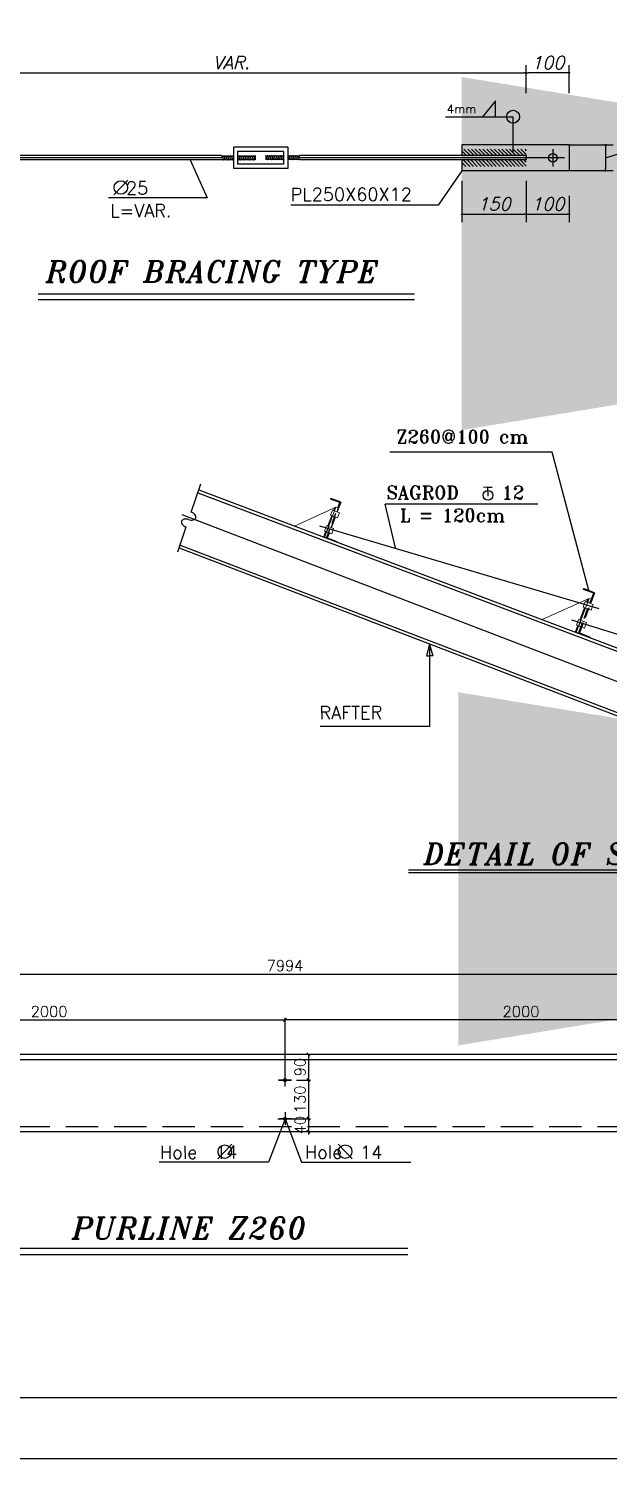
# Model space of a CAD drawing. Header units: inches. Extents: x 1387 to 2676, y -3554 to -2136.
# Drawn here: x 2516.27 to 2529.76, y -2767.19 to -2733.91 of the extents above; entities that cross this region are included whole.
import ezdxf
from ezdxf.enums import TextEntityAlignment as Align

# ---------------------------------------------------------------- set-up
doc = ezdxf.new("R2010")
doc.units = ezdxf.units.IN
doc.header["$MEASUREMENT"] = 0
doc.linetypes.add('ACAD_ISO04W100', pattern=[30, 24, -3, 0, -3])
doc.linetypes.add('HIDDEN', pattern=[0.375, 0.25, -0.125])
for name, color, linetype in [('1', 1, 'Continuous'), ('3', 3, 'HIDDEN'), ('3G', 3, 'Continuous'), ('4C', 4, 'Continuous'), ('6M', 6, 'Continuous'), ('DIM', 8, 'Continuous'), ('DIM1', 1, 'Continuous'), ('had', 2, 'Continuous'), ('Hatch', 1, 'Continuous'), ('lateral brace', 5, 'Continuous'), ('Layer1', 1, 'ACAD_ISO04W100'), ('Layer4', 118, 'Continuous'), ('TEX', 2, 'Continuous'), ('TEXT', 3, 'Continuous'), ('TEXT-1', 3, 'Continuous'), ('tir', 92, 'Continuous'), ('win1', 1, 'Continuous')]:
    doc.layers.add(name, color=color, linetype=linetype)
doc.layers.add('2', color=2, linetype='Continuous', lineweight=9)
doc.styles.add('GOTHIC', font='GOTHIC.TTF')
doc.styles.add('ITALICT', font='italict')
doc.styles.add('ROMANS', font='ROMANS')
doc.styles.add('ROMANT', font='romant')
doc.dimstyles.new('1-10', dxfattribs={"dimscale": 0, "dimtxt": 20, "dimasz": 25, "dimexe": 10, "dimexo": 10, "dimgap": 10, "dimtad": 0, "dimdec": 0, "dimtxsty": 'GOTHIC', "dimcen": 0, "dimclrd": 256, "dimclre": 256, "dimclrt": 1, "dimadec": 0, "dimazin": 0, "dimtfac": 1, "dimtdec": 0, "dimtofl": 0, "dimtmove": 2, "dimatfit": 3, "dimfxl": 1, "dimarcsym": 0})
doc.dimstyles.new('AXE', dxfattribs={"dimtxt": 0.25, "dimasz": 0.07, "dimexe": 0.05, "dimexo": 0, "dimgap": 0.07, "dimtad": 1, "dimdec": 8, "dimlfac": 100, "dimrnd": 1, "dimdsep": 46, "dimtxsty": 'ROMANS', "dimblk": 'OBLIQUE', "dimcen": 0.09, "dimclrd": 1, "dimclre": 1, "dimclrt": 2, "dimadec": 0, "dimazin": 0, "dimtfac": 0.9, "dimtdec": 8, "dimtix": 1, "dimtmove": 2, "dimatfit": 3, "dimldrblk": 'OBLIQUE', "dimfxl": 0.1, "dimtolj": 1, "dimarcsym": 0})
doc.dimstyles.new('FAZ1-2$0$NEW', dxfattribs={"dimtxt": 0.3, "dimasz": 0.05, "dimexe": 0.18, "dimexo": 0, "dimgap": 0.09, "dimtad": 1, "dimdec": 0, "dimlfac": 100, "dimzin": 0, "dimdsep": 46, "dimtxsty": 'ITALICT', "dimblk": 'DOT', "dimcen": 0.045, "dimclrt": 2, "dimadec": 0, "dimazin": 0, "dimtfac": 1, "dimtdec": 0, "dimtmove": 1, "dimatfit": 3, "dimldrblk": 'DOT', "dimfxl": 0.18, "dimtolj": 1, "dimtzin": 0, "dimarcsym": 0})

# ---------------------------------------------------------------- blocks, each defined once
blk = doc.blocks.new('_Dot')
at = {"layer": 'DIM', "color": 0, "lineweight": -2}
blk.add_line((-0.5, 0), (-1, 0), dxfattribs=at)
at = {"layer": 'DIM', "color": 0, "const_width": 0.5}
blk.add_lwpolyline([(-0.25, 0, 1), (0.25, 0, 1)], format="xyb", close=True, dxfattribs=at)
blk = doc.blocks.new('*D2639')
at = {"layer": 'Defpoints', "color": 0, "transparency": 16777216}
for p in [(2527.853, -2734.946), (2514.117, -2735.421), (2527.853, -2735.421)]:
    blk.add_point(p, dxfattribs=at)
at = {"layer": 'DIM1', "color": 0, "lineweight": -2, "transparency": 16777216}
for p, q in [((2514.117, -2735.421), (2514.117, -2734.766)), ((2527.853, -2735.421), (2527.853, -2734.766)), ((2514.167, -2734.946), (2527.803, -2734.946))]:
    blk.add_line(p, q, dxfattribs=at)
at = {"layer": 'DIM1', "color": 0, "lineweight": -2, "transparency": 16777216, "xscale": 0.05, "yscale": 0.05, "zscale": 0.05, "rotation": 180}
blk.add_blockref('_Dot', (2514.117, -2734.946), dxfattribs=at)
at = {"layer": 'DIM1', "color": 0, "lineweight": -2, "transparency": 16777216, "xscale": 0.05, "yscale": 0.05, "zscale": 0.05}
blk.add_blockref('_Dot', (2527.853, -2734.946), dxfattribs=at)
at = {"layer": 'DIM1', "color": 2, "lineweight": 15, "transparency": 16777216, "insert": (2520.985, -2734.706), "char_height": 0.3, "attachment_point": 5, "style": 'ITALICT'}
blk.add_mtext('\\A1;VAR.', dxfattribs=at)
blk = doc.blocks.new('*D2646')
at = {"layer": 'Defpoints', "color": 0, "transparency": 16777216}
for p in [(2527.853, -2734.946), (2527.853, -2735.421), (2528.853, -2735.421)]:
    blk.add_point(p, dxfattribs=at)
at = {"layer": 'DIM1', "color": 0, "lineweight": -2, "transparency": 16777216}
for p, q in [((2527.853, -2735.421), (2527.853, -2734.766)), ((2528.853, -2735.421), (2528.853, -2734.766)), ((2528.803, -2734.946), (2527.903, -2734.946))]:
    blk.add_line(p, q, dxfattribs=at)
at = {"layer": 'DIM1', "color": 0, "lineweight": -2, "transparency": 16777216, "xscale": 0.05, "yscale": 0.05, "zscale": 0.05, "rotation": 180}
blk.add_blockref('_Dot', (2527.853, -2734.946), dxfattribs=at)
at = {"layer": 'DIM1', "color": 0, "lineweight": -2, "transparency": 16777216, "xscale": 0.05, "yscale": 0.05, "zscale": 0.05}
blk.add_blockref('_Dot', (2528.853, -2734.946), dxfattribs=at)
at = {"layer": 'DIM1', "color": 2, "lineweight": 15, "transparency": 16777216, "insert": (2528.353, -2734.706), "char_height": 0.3, "attachment_point": 5, "style": 'ITALICT'}
blk.add_mtext('\\A1;100', dxfattribs=at)
blk = doc.blocks.new('*D2647')
at = {"layer": 'Defpoints', "color": 0, "transparency": 16777216}
for p in [(2528.853, -2736.621), (2528.853, -2737.221), (2529.695, -2737.221)]:
    blk.add_point(p, dxfattribs=at)
at = {"layer": 'DIM1', "color": 0, "lineweight": -2, "transparency": 16777216}
for p, q in [((2530.46, -2736.692), (2530.46, -2735.998)), ((2528.853, -2736.621), (2529.875, -2736.621)), ((2529.695, -2736.671), (2529.695, -2737.171)), ((2529.695, -2736.921), (2530.46, -2736.692)), ((2528.853, -2737.221), (2529.875, -2737.221))]:
    blk.add_line(p, q, dxfattribs=at)
at = {"layer": 'DIM1', "color": 0, "lineweight": -2, "transparency": 16777216, "xscale": 0.05, "yscale": 0.05, "zscale": 0.05}
for p, rotation in [((2529.695, -2736.621), 90), ((2529.695, -2737.221), 270)]:
    blk.add_blockref('_Dot', p, dxfattribs=dict(at, rotation=rotation))
at = {"layer": 'DIM1', "color": 2, "lineweight": 15, "transparency": 16777216, "insert": (2530.22, -2736.345), "char_height": 0.3, "attachment_point": 5, "rotation": 90, "style": 'ITALICT'}
blk.add_mtext('\\A1;60', dxfattribs=at)
blk = doc.blocks.new('*D2648')
at = {"layer": 'Defpoints', "color": 0, "transparency": 16777216}
for p in [(2526.353, -2737.454), (2527.853, -2737.454), (2527.853, -2738.237)]:
    blk.add_point(p, dxfattribs=at)
at = {"layer": 'DIM1', "color": 0, "lineweight": -2, "transparency": 16777216}
for p, q in [((2526.353, -2737.454), (2526.353, -2738.417)), ((2527.853, -2737.454), (2527.853, -2738.417)), ((2526.403, -2738.237), (2527.803, -2738.237))]:
    blk.add_line(p, q, dxfattribs=at)
at = {"layer": 'DIM1', "color": 0, "lineweight": -2, "transparency": 16777216, "xscale": 0.05, "yscale": 0.05, "zscale": 0.05, "rotation": 180}
blk.add_blockref('_Dot', (2526.353, -2738.237), dxfattribs=at)
at = {"layer": 'DIM1', "color": 0, "lineweight": -2, "transparency": 16777216, "xscale": 0.05, "yscale": 0.05, "zscale": 0.05}
blk.add_blockref('_Dot', (2527.853, -2738.237), dxfattribs=at)
at = {"layer": 'DIM1', "color": 2, "lineweight": 15, "transparency": 16777216, "insert": (2527.103, -2737.997), "char_height": 0.3, "attachment_point": 5, "style": 'ITALICT'}
blk.add_mtext('\\A1;150', dxfattribs=at)
blk = doc.blocks.new('*D2649')
at = {"layer": 'Defpoints', "color": 0, "transparency": 16777216}
for p in [(2527.853, -2737.454), (2528.853, -2737.804), (2528.853, -2738.237)]:
    blk.add_point(p, dxfattribs=at)
at = {"layer": 'DIM1', "color": 0, "lineweight": -2, "transparency": 16777216}
for p, q in [((2527.853, -2737.454), (2527.853, -2738.417)), ((2528.853, -2737.804), (2528.853, -2738.417)), ((2527.903, -2738.237), (2528.803, -2738.237))]:
    blk.add_line(p, q, dxfattribs=at)
at = {"layer": 'DIM1', "color": 0, "lineweight": -2, "transparency": 16777216, "xscale": 0.05, "yscale": 0.05, "zscale": 0.05, "rotation": 180}
blk.add_blockref('_Dot', (2527.853, -2738.237), dxfattribs=at)
at = {"layer": 'DIM1', "color": 0, "lineweight": -2, "transparency": 16777216, "xscale": 0.05, "yscale": 0.05, "zscale": 0.05}
blk.add_blockref('_Dot', (2528.853, -2738.237), dxfattribs=at)
at = {"layer": 'DIM1', "color": 2, "lineweight": 15, "transparency": 16777216, "insert": (2528.353, -2737.997), "char_height": 0.3, "attachment_point": 5, "style": 'ITALICT'}
blk.add_mtext('\\A1;100', dxfattribs=at)
blk = doc.blocks.new('_Oblique')
at = {"color": 0, "linetype": 'ByBlock', "lineweight": -2}
blk.add_line((-0.5, -0.5), (0.5, 0.5), dxfattribs=at)
blk = doc.blocks.new('*D2650')
at = {"layer": 'Defpoints', "color": 0, "linetype": 'ByBlock', "transparency": 16777216}
for p in [(2522.236, -2756.987), (2511.249, -2758.422), (2522.236, -2758.449)]:
    blk.add_point(p, dxfattribs=at)
at = {"layer": 'DIM', "color": 1, "linetype": 'ByBlock', "lineweight": -2, "transparency": 16777216}
for p, q in [((2511.249, -2758.422), (2511.249, -2756.937)), ((2511.249, -2756.987), (2522.236, -2756.987)), ((2522.236, -2758.449), (2522.236, -2756.937))]:
    blk.add_line(p, q, dxfattribs=at)
at = {"layer": 'DIM', "color": 1, "linetype": 'ByBlock', "lineweight": -2, "transparency": 16777216, "xscale": 0.07, "yscale": 0.07, "zscale": 0.07, "rotation": 180}
blk.add_blockref('_Oblique', (2511.249, -2756.987), dxfattribs=at)
at = {"layer": 'DIM', "color": 1, "linetype": 'ByBlock', "lineweight": -2, "transparency": 16777216, "xscale": 0.07, "yscale": 0.07, "zscale": 0.07}
blk.add_blockref('_Oblique', (2522.236, -2756.987), dxfattribs=at)
at = {"layer": 'DIM', "color": 2, "linetype": 'ByBlock', "transparency": 16777216, "insert": (2516.743, -2756.792), "char_height": 0.25, "attachment_point": 5, "style": 'ROMANS'}
blk.add_mtext('\\A1;2000', dxfattribs=at)
blk = doc.blocks.new('*D2651')
at = {"layer": 'Defpoints', "color": 0, "linetype": 'ByBlock', "transparency": 16777216}
for p in [(2544.211, -2755.919), (2500.261, -2757.787), (2544.211, -2757.787)]:
    blk.add_point(p, dxfattribs=at)
at = {"layer": 'DIM', "color": 1, "linetype": 'ByBlock', "lineweight": -2, "transparency": 16777216}
for p, q in [((2500.261, -2757.787), (2500.261, -2755.869)), ((2500.261, -2755.919), (2544.211, -2755.919)), ((2544.211, -2757.787), (2544.211, -2755.869))]:
    blk.add_line(p, q, dxfattribs=at)
at = {"layer": 'DIM', "color": 1, "linetype": 'ByBlock', "lineweight": -2, "transparency": 16777216, "xscale": 0.07, "yscale": 0.07, "zscale": 0.07, "rotation": 180}
blk.add_blockref('_Oblique', (2500.261, -2755.919), dxfattribs=at)
at = {"layer": 'DIM', "color": 1, "linetype": 'ByBlock', "lineweight": -2, "transparency": 16777216, "xscale": 0.07, "yscale": 0.07, "zscale": 0.07}
blk.add_blockref('_Oblique', (2544.211, -2755.919), dxfattribs=at)
at = {"layer": 'DIM', "color": 2, "linetype": 'ByBlock', "transparency": 16777216, "insert": (2522.236, -2755.724), "char_height": 0.25, "attachment_point": 5, "style": 'ROMANS'}
blk.add_mtext('\\A1;7994', dxfattribs=at)
blk = doc.blocks.new('*D2652')
at = {"layer": 'Defpoints', "color": 0, "linetype": 'ByBlock', "transparency": 16777216}
for p in [(2522.506, -2757.787), (2522.505, -2758.387), (2522.78, -2758.387)]:
    blk.add_point(p, dxfattribs=at)
at = {"layer": 'DIM', "color": 1, "linetype": 'ByBlock', "lineweight": -2, "transparency": 16777216}
for p, q in [((2522.506, -2757.787), (2522.83, -2757.787)), ((2522.78, -2757.787), (2522.78, -2758.387)), ((2522.505, -2758.387), (2522.83, -2758.387))]:
    blk.add_line(p, q, dxfattribs=at)
at = {"layer": 'DIM', "color": 1, "linetype": 'ByBlock', "lineweight": -2, "transparency": 16777216, "xscale": 0.07, "yscale": 0.07, "zscale": 0.07}
for p, rotation in [((2522.78, -2757.787), 90), ((2522.78, -2758.387), 270)]:
    blk.add_blockref('_Oblique', p, dxfattribs=dict(at, rotation=rotation))
at = {"layer": 'DIM', "color": 2, "linetype": 'ByBlock', "transparency": 16777216, "insert": (2522.585, -2758.087), "char_height": 0.25, "attachment_point": 5, "rotation": 90, "style": 'ROMANS'}
blk.add_mtext('\\A1;90', dxfattribs=at)
blk = doc.blocks.new('*D2655')
at = {"layer": 'Defpoints', "color": 0, "linetype": 'ByBlock', "transparency": 16777216}
for p in [(2522.505, -2758.387), (2522.236, -2759.287), (2522.78, -2759.287)]:
    blk.add_point(p, dxfattribs=at)
at = {"layer": 'DIM', "color": 1, "linetype": 'ByBlock', "lineweight": -2, "transparency": 16777216}
for p, q in [((2522.505, -2758.387), (2522.83, -2758.387)), ((2522.78, -2758.387), (2522.78, -2759.287)), ((2522.236, -2759.287), (2522.83, -2759.287))]:
    blk.add_line(p, q, dxfattribs=at)
at = {"layer": 'DIM', "color": 1, "linetype": 'ByBlock', "lineweight": -2, "transparency": 16777216, "xscale": 0.07, "yscale": 0.07, "zscale": 0.07}
for p, rotation in [((2522.78, -2758.387), 90), ((2522.78, -2759.287), 270)]:
    blk.add_blockref('_Oblique', p, dxfattribs=dict(at, rotation=rotation))
at = {"layer": 'DIM', "color": 2, "linetype": 'ByBlock', "transparency": 16777216, "insert": (2522.585, -2758.837), "char_height": 0.25, "attachment_point": 5, "rotation": 90, "style": 'ROMANS'}
blk.add_mtext('\\A1;130', dxfattribs=at)
blk = doc.blocks.new('*D2656')
at = {"layer": 'Defpoints', "color": 0, "linetype": 'ByBlock', "transparency": 16777216}
for p in [(2522.236, -2759.287), (2522.511, -2759.587), (2522.781, -2759.587)]:
    blk.add_point(p, dxfattribs=at)
at = {"layer": 'DIM', "color": 1, "linetype": 'ByBlock', "lineweight": -2, "transparency": 16777216}
for p, q in [((2522.236, -2759.287), (2522.831, -2759.287)), ((2522.781, -2759.287), (2522.781, -2759.217)), ((2522.781, -2759.287), (2522.781, -2759.587)), ((2522.511, -2759.587), (2522.831, -2759.587)), ((2522.781, -2759.587), (2522.781, -2759.657))]:
    blk.add_line(p, q, dxfattribs=at)
at = {"layer": 'DIM', "color": 1, "linetype": 'ByBlock', "lineweight": -2, "transparency": 16777216, "xscale": 0.07, "yscale": 0.07, "zscale": 0.07}
for p, rotation in [((2522.781, -2759.287), 270), ((2522.781, -2759.587), 90)]:
    blk.add_blockref('_Oblique', p, dxfattribs=dict(at, rotation=rotation))
at = {"layer": 'DIM', "color": 2, "linetype": 'ByBlock', "transparency": 16777216, "insert": (2522.586, -2759.437), "char_height": 0.25, "attachment_point": 5, "rotation": 90, "style": 'ROMANS'}
blk.add_mtext('\\A1;40', dxfattribs=at)
blk = doc.blocks.new('*D2688')
at = {"layer": 'Defpoints', "color": 0, "linetype": 'ByBlock', "transparency": 16777216}
for p in [(2522.236, -2756.987), (2522.236, -2758.449), (2533.224, -2758.422)]:
    blk.add_point(p, dxfattribs=at)
at = {"layer": 'DIM', "color": 1, "linetype": 'ByBlock', "lineweight": -2, "transparency": 16777216}
for p, q in [((2522.236, -2758.449), (2522.236, -2756.937)), ((2533.224, -2756.987), (2522.236, -2756.987)), ((2533.224, -2758.422), (2533.224, -2756.937))]:
    blk.add_line(p, q, dxfattribs=at)
at = {"layer": 'DIM', "color": 1, "linetype": 'ByBlock', "lineweight": -2, "transparency": 16777216, "xscale": 0.07, "yscale": 0.07, "zscale": 0.07, "rotation": 180}
blk.add_blockref('_Oblique', (2522.236, -2756.987), dxfattribs=at)
at = {"layer": 'DIM', "color": 1, "linetype": 'ByBlock', "lineweight": -2, "transparency": 16777216, "xscale": 0.07, "yscale": 0.07, "zscale": 0.07}
blk.add_blockref('_Oblique', (2533.224, -2756.987), dxfattribs=at)
at = {"layer": 'DIM', "color": 2, "linetype": 'ByBlock', "transparency": 16777216, "insert": (2527.73, -2756.792), "char_height": 0.25, "attachment_point": 5, "style": 'ROMANS'}
blk.add_mtext('\\A1;2000', dxfattribs=at)

msp = doc.modelspace()

# ---------------------------------------------------------------- hatches: boundary and pattern name
at = {"layer": 'win1', "ltscale": 5}
h = msp.add_hatch(dxfattribs=at)
h.set_pattern_fill('ANSI31', color=256, scale=0.5, style=0)
h.set_pattern_definition([(135, (2787.45942, -2708.48477), (0.044194174, 0.044194174), [])])
h.paths.add_polyline_path([(2526.35341075, -2736.72132535), (2527.85341075, -2736.72132535), (2527.85341075, -2736.87132535), (2526.35341075, -2736.87132535)])
h.paths.add_polyline_path([(2526.35341075, -2736.97132535), (2527.85341075, -2736.97132535), (2527.85341075, -2737.12132535), (2526.35341075, -2737.12132535)])

# ---------------------------------------------------------------- linework, layer by layer
at = {"layer": '1'}
for p, q in [((2527.13238142, -2735.59399463), (2526.83238142, -2735.96658793)), ((2527.13238142, -2735.96658793), (2527.13238142, -2735.59399463)), ((2525.97249305, -2735.96658793), (2527.54511183, -2735.96658793)), ((2527.54511183, -2736.80181199), (2527.54511183, -2735.96658793)), ((2520.02864181, -2736.97132535), (2520.42460834, -2737.85619312)), ((2526.35341075, -2737.22132535), (2525.79755716, -2738.0269056)), ((2520.42460834, -2737.85619312), (2518.12288621, -2737.85619312)), ((2525.79755716, -2738.0269056), (2522.37151636, -2738.0269056)), ((2528.45390655, -2743.77087894), (2524.6747198, -2743.77087894)), ((2529.31157403, -2746.99480977), (2528.45390655, -2743.77087894)), ((2520.04990656, -2745.16850431), (2520.27656628, -2744.51166708)), ((2523.38844359, -2745.13812792), (2523.36639783, -2745.12979935)), ((2523.39216878, -2745.12826732), (2523.37012303, -2745.11993875)), ((2523.39589398, -2745.11840672), (2523.37384822, -2745.11007814)), ((2523.39961917, -2745.10854612), (2523.37757342, -2745.10021754)), ((2523.40334437, -2745.09868552), (2523.38129861, -2745.09035694)), ((2523.40706957, -2745.08882492), (2523.38502381, -2745.08049634)), ((2523.41079476, -2745.07896431), (2523.388749, -2745.07063574)), ((2524.80717964, -2746.00312747), (2524.56774761, -2744.98630559)), ((2528.11845364, -2744.98630559), (2524.56774761, -2744.98630559)), ((2523.25061136, -2745.50297017), (2523.2285656, -2745.4946416)), ((2523.25433655, -2745.49310957), (2523.23229079, -2745.484781)), ((2523.25806175, -2745.48324897), (2523.23601599, -2745.4749204)), ((2523.26178694, -2745.47338837), (2523.23974119, -2745.46505979)), ((2523.26551214, -2745.46352777), (2523.24346638, -2745.45519919)), ((2523.26923733, -2745.45366717), (2523.24719158, -2745.44533859)), ((2523.27296253, -2745.44380656), (2523.25091677, -2745.43547799)), ((2523.27668772, -2745.43394596), (2523.25464197, -2745.42561739)), ((2523.28041292, -2745.42408536), (2523.25836716, -2745.41575679)), ((2523.28413812, -2745.41422476), (2523.26209236, -2745.40589619)), ((2523.28786331, -2745.40436416), (2523.26581755, -2745.39603558)), ((2523.29158851, -2745.39450356), (2523.26954275, -2745.38617498)), ((2523.2953137, -2745.38464296), (2523.27326794, -2745.37631438)), ((2523.2990389, -2745.37478235), (2523.27699314, -2745.36645378)), ((2523.30276409, -2745.36492175), (2523.28071834, -2745.35659318)), ((2523.30648929, -2745.35506115), (2523.28444353, -2745.34673258)), ((2523.31021448, -2745.34520055), (2523.28816873, -2745.33687198)), ((2523.31393968, -2745.33533995), (2523.29189392, -2745.32701137)), ((2523.31766487, -2745.32547935), (2523.29561912, -2745.31715077)), ((2523.32139007, -2745.31561875), (2523.29934431, -2745.30729017)), ((2523.32511527, -2745.30575815), (2523.30306951, -2745.29742957)), ((2523.32884046, -2745.29589754), (2523.3067947, -2745.28756897)), ((2523.33256566, -2745.28603694), (2523.3105199, -2745.27770837)), ((2523.33629085, -2745.27617634), (2523.31424509, -2745.26784777)), ((2523.34001605, -2745.26631574), (2523.31797029, -2745.25798717)), ((2519.73807202, -2746.09070576), (2519.93287218, -2745.51461503)), ((2523.15448109, -2745.75742722), (2523.13243533, -2745.74909864)), ((2523.15820629, -2745.74756662), (2523.13616053, -2745.73923804)), ((2523.16193148, -2745.73770601), (2523.13988572, -2745.72937744)), ((2523.16565668, -2745.72784541), (2523.14361092, -2745.71951684)), ((2523.16938187, -2745.71798481), (2523.14733612, -2745.70965624)), ((2523.17310707, -2745.70812421), (2523.15106131, -2745.69979564)), ((2523.20125457, -2745.77509758), (2523.15448109, -2745.75742722)), ((2523.17683226, -2745.69826361), (2523.15478651, -2745.68993503)), ((2523.18055746, -2745.68840301), (2523.1585117, -2745.68007443)), ((2523.18428265, -2745.67854241), (2523.1622369, -2745.67021383)), ((2523.18428265, -2745.67854241), (2523.1622369, -2745.67021383)), ((2523.18800785, -2745.66868181), (2523.16596209, -2745.66035323)), ((2523.19173304, -2745.6588212), (2523.16968729, -2745.65049263)), ((2523.19545824, -2745.6489606), (2523.17341248, -2745.64063203)), ((2523.19918344, -2745.6391), (2523.17713768, -2745.63077143)), ((2523.20290863, -2745.6292394), (2523.18086287, -2745.62091083)), ((2523.24715602, -2745.51211647), (2523.20298012, -2745.62905017)), ((2529.18717875, -2747.51620025), (2529.16223209, -2747.50677576)), ((2529.19139413, -2747.50504214), (2529.16644747, -2747.49561764)), ((2529.19560951, -2747.49388402), (2529.17066285, -2747.48445953)), ((2529.19982489, -2747.48272591), (2529.17487823, -2747.47330142)), ((2529.20404026, -2747.4715678), (2529.1790936, -2747.4621433)), ((2529.20825564, -2747.46040968), (2529.18330898, -2747.45098519)), ((2529.21247102, -2747.44925157), (2529.18752436, -2747.43982707)), ((2529.21668639, -2747.43809346), (2529.19173974, -2747.42866896)), ((2529.22090177, -2747.42693534), (2529.19595511, -2747.41751085)), ((2529.22511715, -2747.41577723), (2529.20017049, -2747.40635273)), ((2529.27991705, -2747.27072175), (2529.25497039, -2747.26129726)), ((2529.28413243, -2747.25956364), (2529.25918577, -2747.25013914)), ((2529.28834781, -2747.24840552), (2529.26340115, -2747.23898103)), ((2529.29256318, -2747.23724741), (2529.26761652, -2747.22782292)), ((2529.29677856, -2747.2260893), (2529.2718319, -2747.2166648)), ((2529.30099394, -2747.21493118), (2529.27604728, -2747.20550669)), ((2529.30520932, -2747.20377307), (2529.28026266, -2747.19434858)), ((2529.06153763, -2747.84877261), (2529.03659097, -2747.83934811)), ((2529.06575301, -2747.8376145), (2529.04080635, -2747.82819)), ((2529.06996838, -2747.82645638), (2529.04502173, -2747.81703189)), ((2529.12003808, -2747.69392177), (2529.07004928, -2747.82624225)), ((2529.1239481, -2747.68357195), (2529.09900144, -2747.67414746)), ((2529.12816347, -2747.67241384), (2529.10321681, -2747.66298935)), ((2529.13237885, -2747.66125573), (2529.10743219, -2747.65183123)), ((2529.13659423, -2747.65009761), (2529.11164757, -2747.64067312)), ((2529.1408096, -2747.6389395), (2529.11586295, -2747.62951501)), ((2529.14502498, -2747.62778139), (2529.12007832, -2747.61835689)), ((2529.14924036, -2747.61662327), (2529.1242937, -2747.60719878)), ((2529.15345574, -2747.60546516), (2529.12850908, -2747.59604066)), ((2529.15767111, -2747.59430705), (2529.13272445, -2747.58488255)), ((2529.16188649, -2747.58314893), (2529.13693983, -2747.57372444)), ((2529.16610187, -2747.57199082), (2529.14115521, -2747.56256632)), ((2529.17031725, -2747.5608327), (2529.14537059, -2747.55140821)), ((2529.17453262, -2747.54967459), (2529.14958596, -2747.5402501)), ((2529.178748, -2747.53851648), (2529.15380134, -2747.52909198)), ((2529.18296338, -2747.52735836), (2529.15801672, -2747.51793387)), ((2529.01516848, -2747.97151186), (2528.99022182, -2747.96208736)), ((2529.01938386, -2747.96035374), (2528.9944372, -2747.95092925)), ((2529.02359924, -2747.94919563), (2528.99865258, -2747.93977114)), ((2529.02781461, -2747.93803752), (2529.00286795, -2747.92861302)), ((2529.03202999, -2747.9268794), (2529.00708333, -2747.91745491)), ((2529.03624537, -2747.91572129), (2529.01129871, -2747.9062968)), ((2529.06809667, -2747.99150738), (2529.01516848, -2747.97151186)), ((2529.04046074, -2747.90456318), (2529.01551408, -2747.89513868)), ((2529.04467612, -2747.89340506), (2529.01972946, -2747.88398057)), ((2529.0488915, -2747.88224695), (2529.02394484, -2747.87282246)), ((2529.0488915, -2747.88224695), (2529.02394484, -2747.87282246)), ((2529.05310688, -2747.87108884), (2529.02816022, -2747.86166434)), ((2529.05732225, -2747.85993072), (2529.03237559, -2747.85050623)), ((2525.60134145, -2748.24792086), (2525.52663233, -2748.51339835)), ((2525.60134145, -2748.24792086), (2525.60134145, -2750.15715118)), ((2525.60134145, -2748.24792086), (2525.67605057, -2748.51339835)), ((2525.52663233, -2748.51339835), (2525.60134145, -2748.51339835)), ((2525.67605057, -2748.51339835), (2525.60134145, -2748.51339835)), ((2525.60134145, -2750.15715118), (2523.05577116, -2750.15715118)), ((2522.3853321, -2758.38710399), (2522.0853321, -2758.38710399)), ((2522.08738288, -2758.38710399), (2522.38738288, -2758.38710399)), ((2522.2353321, -2758.53710399), (2522.2353321, -2758.23710399)), ((2522.23738288, -2758.53710399), (2522.23738288, -2758.23710399)), ((2522.23635749, -2759.1372966), (2522.23635749, -2759.4372966)), ((2522.23635749, -2759.1372966), (2522.23635749, -2759.4372966)), ((2522.23635749, -2759.2872966), (2521.85366725, -2760.2969543)), ((2522.06888633, -2759.2872966), (2522.36888633, -2759.2872966)), ((2522.40382865, -2759.2872966), (2522.10382865, -2759.2872966)), ((2522.23635749, -2759.2872966), (2522.61904773, -2760.2969543)), ((2521.85366725, -2760.2969543), (2519.30482785, -2760.2969543)), ((2522.61904773, -2760.2969543), (2525.16788713, -2760.2969543))]:
    msp.add_line(p, q, dxfattribs=at)
msp.add_lwpolyline([(2492.77488804, -2765.77750937), (2574.04323821, -2765.77750937), (2574.04323821, -2709.14451274), (2492.77488804, -2709.14451274)], close=True, dxfattribs=at)
for centre, radius, start, end in [((2519.97822786, -2745.38048275), 0.22376929, 56.518969444, 71.317473556), ((2519.88307359, -2745.40135484), 0.05975846, 161.317473554, 194.319018246), ((2519.94184295, -2745.38486871), 0.12078801, 195.001666929, 239.812040678), ((2519.88307359, -2745.40135484), 0.05975846, 128.315928862, 161.317473553), ((2519.91258129, -2745.43869672), 0.10735174, 103.84701312, 128.315928862), ((2520.00455087, -2745.30263659), 0.22376929, 236.518969444, 251.317473556), ((2519.92428421, -2745.48617425), 0.15625036, 86.11597767, 103.847013123), ((2519.91971067, -2745.55353811), 0.22376929, 71.317473553, 86.115977667), ((2520.06306807, -2745.12958123), 0.22376929, 251.317473556, 266.11597767), ((2520.05849453, -2745.19694508), 0.15625036, 266.115977667, 283.84701312), ((2520.07019745, -2745.24442262), 0.10735174, 283.84701312, 308.315928862), ((2520.01547542, -2745.32416733), 0.15625036, 38.787933992, 56.518969444), ((2520.09970514, -2745.2817645), 0.05975846, 308.315928862, 341.317473554), ((2520.05359042, -2745.2935353), 0.10735174, 14.319018249, 38.787933992), ((2520.09970514, -2745.2817645), 0.05975846, 341.317473552, 14.319018246)]:
    msp.add_arc(centre, radius, start, end, dxfattribs=at)
at = {"layer": '2'}
for p, q in [((2522.45287889, -2745.49237185), (2523.41953646, -2745.05582501)), ((2523.15448109, -2745.75742722), (2523.41953646, -2745.05582501)), ((2523.33972121, -2745.1197213), (2523.29554532, -2745.236655)), ((2523.33972121, -2745.1197213), (2523.50449347, -2745.18196992)), ((2523.41953646, -2745.05582501), (2523.46630994, -2745.07349537)), ((2523.15448109, -2745.75742722), (2522.45287889, -2745.49237185)), ((2523.20119959, -2745.49127103), (2523.1570237, -2745.60820473)), ((2523.20119959, -2745.49127103), (2523.36597185, -2745.55351965)), ((2523.29554532, -2745.236655), (2523.46031758, -2745.29890362)), ((2523.50449347, -2745.18196992), (2523.46031758, -2745.29890362)), ((2523.1570237, -2745.60820473), (2523.32179595, -2745.67045335)), ((2523.20298012, -2745.62905017), (2523.24715602, -2745.51211647)), ((2523.36597185, -2745.55351965), (2523.32179595, -2745.67045335)), ((2528.2212456, -2747.67157904), (2529.3151013, -2747.17758897)), ((2529.01516848, -2747.97151186), (2529.3151013, -2747.17758897)), ((2529.22478352, -2747.24989308), (2529.17479472, -2747.38221356)), ((2529.17479472, -2747.38221356), (2529.36124861, -2747.4526532)), ((2529.22478352, -2747.24989308), (2529.41123742, -2747.32033272)), ((2529.3151013, -2747.17758897), (2529.36802949, -2747.1975845)), ((2529.41123742, -2747.32033272), (2529.36124861, -2747.4526532)), ((2529.01516848, -2747.97151186), (2528.2212456, -2747.67157904)), ((2529.06803446, -2747.67033337), (2529.01804566, -2747.80265385)), ((2529.01804566, -2747.80265385), (2529.20449956, -2747.8730935)), ((2529.06803446, -2747.67033337), (2529.25448836, -2747.74077301)), ((2529.07004928, -2747.82624225), (2529.12003808, -2747.69392177)), ((2529.25448836, -2747.74077301), (2529.20449956, -2747.8730935))]:
    msp.add_line(p, q, dxfattribs=at)
for centre in [(2522.2353321, -2758.38710399), (2522.23738288, -2758.38710399), (2522.23635749, -2759.2872966), (2522.23635749, -2759.2872966)]:
    msp.add_circle(centre, 0.0390625, dxfattribs=at)
at = {"layer": '3'}
for p, q in [((2523.20125457, -2745.77509758), (2523.51401991, -2744.94720698)), ((2523.53335306, -2744.93847604), (2523.22058772, -2745.76636664)), ((2523.29948566, -2744.85012425), (2523.29418455, -2744.86415629)), ((2523.51401991, -2744.94720698), (2523.29418455, -2744.86415629)), ((2523.53335306, -2744.93847604), (2523.29948566, -2744.85012425)), ((2523.43512197, -2745.86344937), (2523.20125457, -2745.77509758)), ((2523.22058772, -2745.76636664), (2523.44042308, -2745.84941732)), ((2523.44042308, -2745.84941732), (2523.43512197, -2745.86344937)), ((2529.06809667, -2747.99150738), (2529.42201739, -2747.05467838)), ((2529.44389451, -2747.04479857), (2529.08997379, -2747.98162758)), ((2529.17925355, -2746.94482097), (2529.17325489, -2746.96069943)), ((2529.42201739, -2747.05467838), (2529.17325489, -2746.96069943)), ((2529.44389451, -2747.04479857), (2529.17925355, -2746.94482097)), ((2529.33273763, -2748.09148498), (2529.06809667, -2747.99150738)), ((2529.08997379, -2747.98162758), (2529.33873629, -2748.07560653)), ((2529.33873629, -2748.07560653), (2529.33273763, -2748.09148498))]:
    msp.add_line(p, q, dxfattribs=at)
at = {"layer": '3G'}
for p, q in [((2522.29740292, -2736.67132535), (2521.03274937, -2736.67132535)), ((2521.03274937, -2736.67132535), (2521.03274937, -2737.17132535)), ((2522.19740292, -2736.77132535), (2521.13274937, -2736.77132535)), ((2521.13274937, -2736.77132535), (2521.13274937, -2737.07132535)), ((2522.19740292, -2736.77132535), (2522.19740292, -2737.07132535)), ((2522.29740292, -2736.67132535), (2522.29740292, -2737.17132535)), ((2526.35341075, -2736.62132535), (2526.35341075, -2736.87132535)), ((2528.85341075, -2736.62132535), (2526.35341075, -2736.62132535)), ((2528.85341075, -2736.62132535), (2528.85341075, -2737.22132535)), ((2520.75574385, -2736.87132535), (2514.11695758, -2736.87132535)), ((2520.75574385, -2736.97132535), (2514.11695758, -2736.97132535)), ((2522.29740292, -2737.17132535), (2521.03274937, -2737.17132535)), ((2522.19740292, -2737.07132535), (2521.13274937, -2737.07132535)), ((2527.85341075, -2736.87132535), (2522.57440844, -2736.87132535)), ((2527.85341075, -2736.97132535), (2522.57440844, -2736.97132535)), ((2526.35341075, -2736.97132535), (2526.35341075, -2737.22132535)), ((2527.85341075, -2736.87132535), (2527.85341075, -2736.97132535)), ((2528.85341075, -2737.22132535), (2526.35341075, -2737.22132535)), ((2516.49227965, -2740.21936546), (2525.24721997, -2740.21936546)), ((2520.20486205, -2744.71945879), (2536.53273786, -2750.88789888)), ((2520.22817193, -2744.65190909), (2536.55595439, -2750.82031391)), ((2523.03946055, -2745.48994782), (2529.54128316, -2747.41183101)), ((2528.90338896, -2747.67670356), (2535.18336058, -2749.64440658)), ((2525.11277115, -2753.55455485), (2534.08179872, -2753.55455485)), ((2500.26135749, -2757.7872966), (2544.21135749, -2757.7872966)), ((2500.26135749, -2759.5872966), (2544.21135749, -2759.5872966)), ((2515.7582082, -2762.44956872), (2525.09112721, -2762.44956872))]:
    msp.add_line(p, q, dxfattribs=at)
msp.add_circle((2528.47069271, -2736.92132535), 0.1, dxfattribs=at)
at = {"layer": '4C'}
for p, q in [((2516.49227965, -2740.08495207), (2525.24721997, -2740.08495207)), ((2525.11277115, -2753.49455485), (2534.08179872, -2753.49455485)), ((2515.7582082, -2762.29956872), (2525.09112721, -2762.29956872))]:
    msp.add_line(p, q, dxfattribs=at)
at = {"layer": 'DIM'}
msp.add_line((2528.24492595, -2743.77087894), (2526.1472577, -2743.77087894), dxfattribs=at)
msp.add_lwpolyline([(2491.35906312, -2767.19333429), (2575.45906312, -2767.19333429), (2575.45906312, -2707.72868783), (2491.35906312, -2707.72868783)], close=True, dxfattribs=at)
at = {"layer": 'had'}
msp.add_line((2500.26135749, -2757.9072966), (2544.21135749, -2757.9072966), dxfattribs=at)
at = {"layer": 'Hatch', "color": 1}
msp.add_circle((2527.54511183, -2735.96658793), 0.14983432, dxfattribs=at)
at = {"layer": 'lateral brace'}
msp.add_lwpolyline([(2491.35906312, -2767.19333429), (2575.45906312, -2767.19333429), (2575.45906312, -2707.72868783), (2491.35906312, -2707.72868783)], close=True, dxfattribs=at)
at = {"layer": 'Layer1'}
for p, q in [((2528.47069271, -2736.72132535), (2528.47069271, -2737.12132535)), ((2520.753613, -2736.92132535), (2513.39967562, -2736.92132535)), ((2520.75574385, -2736.87132535), (2520.79950017, -2736.97132535)), ((2520.79950017, -2736.87132535), (2520.84325649, -2736.97132535)), ((2520.84325649, -2736.87132535), (2520.88701281, -2736.97132535)), ((2520.88701281, -2736.87132535), (2520.93076913, -2736.97132535)), ((2520.93076913, -2736.87132535), (2520.97452545, -2736.97132535)), ((2520.97452545, -2736.87132535), (2521.01828177, -2736.97132535)), ((2521.01828177, -2736.87132535), (2521.03274937, -2736.90438937)), ((2521.13274937, -2736.93292779), (2521.14955073, -2736.97132535)), ((2521.14955073, -2736.87132535), (2521.19330706, -2736.97132535)), ((2521.19330706, -2736.87132535), (2521.23706338, -2736.97132535)), ((2521.23706338, -2736.87132535), (2521.2808197, -2736.97132535)), ((2521.2808197, -2736.87132535), (2521.32457602, -2736.97132535)), ((2521.32457602, -2736.87132535), (2521.36833234, -2736.97132535)), ((2521.36833234, -2736.87132535), (2521.41208866, -2736.97132535)), ((2521.41208866, -2736.87132535), (2521.45584498, -2736.97132535)), ((2521.45584498, -2736.87132535), (2521.4996013, -2736.97132535)), ((2521.4996013, -2736.87132535), (2521.54335762, -2736.97132535)), ((2521.54335762, -2736.87132535), (2521.54335762, -2736.97132535)), ((2521.78679467, -2736.87132535), (2521.78679467, -2736.97132535)), ((2521.83055099, -2736.87132535), (2521.78679467, -2736.97132535)), ((2521.87430731, -2736.87132535), (2521.83055099, -2736.97132535)), ((2521.91806363, -2736.87132535), (2521.87430731, -2736.97132535)), ((2521.96181995, -2736.87132535), (2521.91806363, -2736.97132535)), ((2522.00557627, -2736.87132535), (2521.96181995, -2736.97132535)), ((2522.04933259, -2736.87132535), (2522.00557627, -2736.97132535)), ((2522.09308891, -2736.87132535), (2522.04933259, -2736.97132535)), ((2522.13684523, -2736.87132535), (2522.09308891, -2736.97132535)), ((2522.18060155, -2736.87132535), (2522.13684523, -2736.97132535)), ((2522.19740292, -2736.93292779), (2522.18060155, -2736.97132535)), ((2522.31187051, -2736.87132535), (2522.29740292, -2736.90438937)), ((2522.35562683, -2736.87132535), (2522.31187051, -2736.97132535)), ((2522.39938316, -2736.87132535), (2522.35562683, -2736.97132535)), ((2522.44313948, -2736.87132535), (2522.39938316, -2736.97132535)), ((2522.4868958, -2736.87132535), (2522.44313948, -2736.97132535)), ((2522.53065212, -2736.87132535), (2522.4868958, -2736.97132535)), ((2522.57440844, -2736.87132535), (2522.53065212, -2736.97132535)), ((2528.74492184, -2736.92132535), (2522.57485954, -2736.92132535)), ((2519.83284395, -2745.22518492), (2536.21155007, -2751.50368893))]:
    msp.add_line(p, q, dxfattribs=at)
for centre, major_axis, ratio, start_param, end_param in [((2520.77762201, -2736.87132535), (0.02187816, 0), 0.5731475305, 3.1415926536, 6.2831853072), ((2520.82137833, -2736.87132535), (0.02187816, 0), 0.5731475305, 3.1415926536, 6.2831853072), ((2520.86513465, -2736.87132535), (0.02187816, 0), 0.5731475305, 3.1415926536, 6.2831853072), ((2520.90889097, -2736.87132535), (0.02187816, 0), 0.5731475305, 3.1415926536, 6.2831853072), ((2520.95264729, -2736.87132535), (0.02187816, 0), 0.5731475305, 3.1415926536, 6.2831853072), ((2520.99640361, -2736.87132535), (0.02187816, 0), 0.5731475305, 3.1415926536, 6.2831853072), ((2521.04015993, -2736.87132535), (0.02187816, 0), 0.5731475304, 3.1415926535, 4.366833217), ((2521.12767257, -2736.87132535), (-0.02187816, 0), 0.5731475305, 1.8049795976, 3.1415926536), ((2521.1714289, -2736.87132535), (0.02187816, 0), 0.5731475305, 3.1415926536, 6.2831853072), ((2521.21518522, -2736.87132535), (0.02187816, 0), 0.5731475305, 3.1415926536, 6.2831853072), ((2521.25894154, -2736.87132535), (0.02187816, 0), 0.5731475305, 3.1415926536, 6.2831853072), ((2521.30269786, -2736.87132535), (0.02187816, 0), 0.5731475305, 3.1415926536, 6.2831853072), ((2521.34645418, -2736.87132535), (0.02187816, 0), 0.5731475305, 3.1415926536, 6.2831853072), ((2521.3902105, -2736.87132535), (0.02187816, 0), 0.5731475305, 3.1415926536, 6.2831853072), ((2521.43396682, -2736.87132535), (0.02187816, 0), 0.5731475305, 3.1415926536, 6.2831853072), ((2521.47772314, -2736.87132535), (0.02187816, 0), 0.5731475305, 3.1415926536, 6.2831853072), ((2521.52147946, -2736.87132535), (0.02187816, 0), 0.5731475305, 3.1415926536, 6.2831853072), ((2521.80867283, -2736.97132535), (-0.02187816, 0), 0.5731475305, 3.1415926536, 6.2831853072), ((2521.85242915, -2736.97132535), (-0.02187816, 0), 0.5731475305, 3.1415926536, 6.2831853072), ((2521.89618547, -2736.97132535), (-0.02187816, 0), 0.5731475305, 3.1415926536, 6.2831853072), ((2521.93994179, -2736.97132535), (-0.02187816, 0), 0.5731475305, 3.1415926536, 6.2831853072), ((2521.98369811, -2736.97132535), (-0.02187816, 0), 0.5731475305, 3.1415926536, 6.2831853072), ((2522.02745443, -2736.97132535), (-0.02187816, 0), 0.5731475305, 3.1415926536, 6.2831853072), ((2522.07121075, -2736.97132535), (-0.02187816, 0), 0.5731475305, 3.1415926536, 6.2831853072), ((2522.11496707, -2736.97132535), (-0.02187816, 0), 0.5731475305, 3.1415926536, 6.2831853072), ((2522.15872339, -2736.97132535), (-0.02187816, 0), 0.5731475305, 3.1415926536, 6.2831853072), ((2522.20247971, -2736.97132535), (-0.02187816, 0), 0.5731475305, -1.336613056, 0.0000000001), ((2522.28999235, -2736.97132535), (0.02187816, 0), 0.5731475304, -0.0000000001, 1.2252405634), ((2522.33374867, -2736.97132535), (-0.02187816, 0), 0.5731475305, 3.1415926536, 6.2831853072), ((2522.377505, -2736.97132535), (-0.02187816, 0), 0.5731475305, 3.1415926536, 6.2831853072), ((2522.42126132, -2736.97132535), (-0.02187816, 0), 0.5731475305, 3.1415926536, 6.2831853072), ((2522.46501764, -2736.97132535), (-0.02187816, 0), 0.5731475305, 3.1415926536, 6.2831853072), ((2522.50877396, -2736.97132535), (-0.02187816, 0), 0.5731475305, 3.1415926536, 6.2831853072), ((2522.55253028, -2736.97132535), (-0.02187816, 0), 0.5731475305, 3.1415926536, 6.2831853072)]:
    msp.add_ellipse(centre, major_axis=major_axis, ratio=ratio, start_param=start_param, end_param=end_param, dxfattribs=at)
at = {"layer": 'Layer1', "extrusion": (0, 0, -1)}
for centre, major_axis, ratio, start_param, end_param in [((2520.77762201, -2736.97132535), (0.02187816, 0), 0.5731475305, 3.1415926536, 6.2831853072), ((2520.82137833, -2736.97132535), (0.02187816, 0), 0.5731475305, 3.1415926536, 6.2831853072), ((2520.86513465, -2736.97132535), (0.02187816, 0), 0.5731475305, 3.1415926536, 6.2831853072), ((2520.90889097, -2736.97132535), (0.02187816, 0), 0.5731475305, 3.1415926536, 6.2831853072), ((2520.95264729, -2736.97132535), (0.02187816, 0), 0.5731475305, 3.1415926536, 6.2831853072), ((2520.99640361, -2736.97132535), (0.02187816, 0), 0.5731475305, 3.1415926536, 6.2831853072), ((2521.04015993, -2736.97132535), (-0.02187816, 0), 0.5731475304, -0.0000000001, 1.2252405634), ((2521.12767257, -2736.97132535), (0.02187816, 0), 0.5731475305, -1.336613056, 0.0000000001), ((2521.1714289, -2736.97132535), (0.02187816, 0), 0.5731475305, 3.1415926536, 6.2831853072), ((2521.21518522, -2736.97132535), (0.02187816, 0), 0.5731475305, 3.1415926536, 6.2831853072), ((2521.25894154, -2736.97132535), (0.02187816, 0), 0.5731475305, 3.1415926536, 6.2831853072), ((2521.30269786, -2736.97132535), (0.02187816, 0), 0.5731475305, 3.1415926536, 6.2831853072), ((2521.34645418, -2736.97132535), (0.02187816, 0), 0.5731475305, 3.1415926536, 6.2831853072), ((2521.3902105, -2736.97132535), (0.02187816, 0), 0.5731475305, 3.1415926536, 6.2831853072), ((2521.43396682, -2736.97132535), (0.02187816, 0), 0.5731475305, 3.1415926536, 6.2831853072), ((2521.47772314, -2736.97132535), (0.02187816, 0), 0.5731475305, 3.1415926536, 6.2831853072), ((2521.52147946, -2736.97132535), (0.02187816, 0), 0.5731475305, 3.1415926536, 6.2831853072), ((2521.80867283, -2736.87132535), (-0.02187816, 0), 0.5731475305, 3.1415926536, 6.2831853072), ((2521.85242915, -2736.87132535), (-0.02187816, 0), 0.5731475305, 3.1415926536, 6.2831853072), ((2521.89618547, -2736.87132535), (-0.02187816, 0), 0.5731475305, 3.1415926536, 6.2831853072), ((2521.93994179, -2736.87132535), (-0.02187816, 0), 0.5731475305, 3.1415926536, 6.2831853072), ((2521.98369811, -2736.87132535), (-0.02187816, 0), 0.5731475305, 3.1415926536, 6.2831853072), ((2522.02745443, -2736.87132535), (-0.02187816, 0), 0.5731475305, 3.1415926536, 6.2831853072), ((2522.07121075, -2736.87132535), (-0.02187816, 0), 0.5731475305, 3.1415926536, 6.2831853072), ((2522.11496707, -2736.87132535), (-0.02187816, 0), 0.5731475305, 3.1415926536, 6.2831853072), ((2522.15872339, -2736.87132535), (-0.02187816, 0), 0.5731475305, 3.1415926536, 6.2831853072), ((2522.20247971, -2736.87132535), (0.02187816, 0), 0.5731475305, 1.8049795976, 3.1415926536), ((2522.28999235, -2736.87132535), (-0.02187816, 0), 0.5731475304, 3.1415926535, 4.366833217), ((2522.33374867, -2736.87132535), (-0.02187816, 0), 0.5731475305, 3.1415926536, 6.2831853072), ((2522.377505, -2736.87132535), (-0.02187816, 0), 0.5731475305, 3.1415926536, 6.2831853072), ((2522.42126132, -2736.87132535), (-0.02187816, 0), 0.5731475305, 3.1415926536, 6.2831853072), ((2522.46501764, -2736.87132535), (-0.02187816, 0), 0.5731475305, 3.1415926536, 6.2831853072), ((2522.50877396, -2736.87132535), (-0.02187816, 0), 0.5731475305, 3.1415926536, 6.2831853072), ((2522.55253028, -2736.87132535), (-0.02187816, 0), 0.5731475305, 3.1415926536, 6.2831853072)]:
    msp.add_ellipse(centre, major_axis=major_axis, ratio=ratio, start_param=start_param, end_param=end_param, dxfattribs=at)
at = {"layer": 'Layer4'}
msp.add_lwpolyline([(2575.45906312, -2707.72868783), (2491.35906312, -2707.72868783), (2491.35906312, -2767.19333429), (2575.45906312, -2767.19333429)], close=True, dxfattribs=at)
at = {"layer": 'TEX'}
for p, q in [((2526.95631912, -2744.58936507), (2526.85552281, -2744.59294871)), ((2526.95631912, -2744.58936507), (2527.05711543, -2744.58578142)), ((2526.96365439, -2744.79568231), (2526.95631912, -2744.58936507))]:
    msp.add_line(p, q, dxfattribs=at)
msp.add_circle((2526.96202433, -2744.77651579), 0.11354513, dxfattribs=at)
at = {"layer": 'TEXT', "color": 2}
for p, q in [((2518.24729232, -2737.78277337), (2518.57734189, -2737.44152738)), ((2520.67055676, -2760.22353456), (2521.00060634, -2759.88228856)), ((2523.80215822, -2760.22353456), (2523.47210865, -2759.88228856))]:
    msp.add_line(p, q, dxfattribs=at)
for centre in [(2518.41231711, -2737.61215037), (2520.83558155, -2760.05291156), (2523.63713343, -2760.05291156)]:
    msp.add_circle(centre, 0.15737183, dxfattribs=at)
at = {"layer": 'TEXT-1'}
for p, q in [((2519.76759715, -2746.00338984), (2536.06826581, -2752.25197949)), ((2519.79067894, -2745.9351291), (2536.0913476, -2752.18371875))]:
    msp.add_line(p, q, dxfattribs=at)
at = {"layer": 'tir', "color": 1, "linetype": 'HIDDEN', "ltscale": 3}
msp.add_line((2500.26135749, -2759.4672966), (2544.21135749, -2759.4672966), dxfattribs=at)

# ---------------------------------------------------------------- texts
at = {"layer": '2', "style": 'ROMANT'}
msp.add_text('4mm', height=0.2, dxfattribs=at).set_placement((2526.00348414, -2735.88526593))
at = {"layer": '6M', "style": 'ITALICT'}
for s, p in [('ROOF BRACING TYPE', (2516.66357034, -2739.81794043)), ('DETAIL OF SAGROD', (2525.4590521, -2753.37299789)), ('PURLINE Z260 ', (2517.27438611, -2762.08086221))]:
    msp.add_text(s, height=0.5, dxfattribs=at).set_placement(p)
at = {"layer": 'TEX', "style": 'ROMANT'}
msp.add_text('Z260@100 cm', height=0.3040540541, dxfattribs=at).set_placement((2526.36597266, -2743.41101821), align=Align.MIDDLE)
for s, p in [('SAGROD', (2524.59942029, -2744.86340775)), ('12', (2527.27931811, -2744.86340775)), ('L = 120cm', (2524.91358226, -2745.39311091))]:
    msp.add_text(s, height=0.304054054, dxfattribs=at).set_placement(p)
at = {"layer": 'TEXT', "color": 2, "style": 'ROMANT'}
for s, height, rotation, p in [('  25', 0.302224371, 0.081705483, (2518.11914639, -2737.77849852)), ('PL250X60X12', 0.3022243714, 0.081705483, (2522.36506817, -2737.92730346)), ('L=VAR.', 0.302224371, 0.081705483, (2518.16815913, -2738.30430729)), ('RAFTER', 0.302224371, 0.081705483, (2523.03708538, -2749.98635075)), (' Hole  14', 0.302224371, 0.081705483, (2519.11719131, -2760.2192597)), (' Hole  14', 0.302224371, 359.918294517, (2522.49159088, -2760.21517565))]:
    msp.add_text(s, height=height, rotation=rotation, dxfattribs=at).set_placement(p)

# ---------------------------------------------------------------- dimensions: what is measured, and where the dimension line sits
at = {"layer": 'DIM', "color": 90, "linetype": 'ByBlock'}
for base, p1, p2, text, picture, middle in [((2544.21135749, -2755.91871563), (2500.26135749, -2757.7872966), (2544.21135749, -2757.7872966), '7994', '*D2651', (2522.23635749, -2755.72371563)), ((2522.23635749, -2756.98688268), (2511.24885749, -2758.42228073), (2522.23635749, -2758.44947666), '2000', '*D2650', (2516.74260749, -2756.79188268))]:
    dim = msp.add_linear_dim(base=base, p1=p1, p2=p2, text=text, dimstyle='AXE', dxfattribs=at)
    dim.commit()
    dim.dimension.update_dxf_attribs({"geometry": picture, "text_midpoint": middle})
for base, p1, p2, angle, text, picture, middle in [((2522.23635749, -2756.98688268), (2533.22385749, -2758.42228073), (2522.23635749, -2758.44947666), 180, '2000', '*D2688', (2527.73010749, -2756.79188268)), ((2522.78002752, -2758.38710399), (2522.50624986, -2757.7872966), (2522.50522448, -2758.38710399), 90, '90', '*D2652', (2522.58502752, -2758.08720029)), ((2522.78002752, -2759.2872966), (2522.50522448, -2758.38710399), (2522.23635749, -2759.2872966), 90, '130', '*D2655', (2522.58502752, -2758.83720029)), ((2522.7810529, -2759.5872966), (2522.23635749, -2759.2872966), (2522.51085891, -2759.5872966), 90, '40', '*D2656', (2522.5860529, -2759.4372966))]:
    dim = msp.add_linear_dim(base=base, p1=p1, p2=p2, angle=angle, text=text, dimstyle='AXE', dxfattribs=at)
    dim.commit()
    dim.dimension.update_dxf_attribs({"geometry": picture, "text_midpoint": middle})
at = {"layer": 'DIM1', "lineweight": 15}
dim = msp.add_linear_dim(base=(2527.85341075, -2734.94592376), p1=(2514.11695758, -2735.42100304), p2=(2527.85341075, -2735.42100304), text='VAR.', dimstyle='FAZ1-2$0$NEW', dxfattribs=at)
dim.commit()
dim.dimension.update_dxf_attribs({"geometry": '*D2639', "text_midpoint": (2520.98518417, -2734.70592376)})
for base, p1, p2, angle, text, picture, middle in [((2527.85341075, -2734.94592376), (2528.85341075, -2735.42100304), (2527.85341075, -2735.42100304), 180, '100', '*D2646', (2528.35341075, -2734.70592376)), ((2529.69454035, -2737.22132535), (2528.85341075, -2736.62132535), (2528.85341075, -2737.22132535), 90, '60', '*D2647', (2530.21954035, -2736.60182535))]:
    dim = msp.add_linear_dim(base=base, p1=p1, p2=p2, angle=angle, text=text, dimstyle='FAZ1-2$0$NEW', dxfattribs=at)
    dim.commit()
    dim.dimension.update_dxf_attribs({"geometry": picture, "text_midpoint": middle})
for base, p1, p2, picture, middle in [((2527.85341075, -2738.23725346), (2526.35341075, -2737.45393024), (2527.85341075, -2737.45393024), '*D2648', (2527.10341075, -2737.99725346)), ((2528.85341075, -2738.23725346), (2527.85341075, -2737.45393024), (2528.85341075, -2737.80393024), '*D2649', (2528.35341075, -2737.99725346))]:
    dim = msp.add_linear_dim(base=base, p1=p1, p2=p2, angle=180, dimstyle='FAZ1-2$0$NEW', dxfattribs=at)
    dim.commit()
    dim.dimension.update_dxf_attribs({"geometry": picture, "text_midpoint": middle})

# ---------------------------------------------------------------- leaders
at = {"layer": '1'}
for points in [[(2551.34616203, -2739.14970371), (2546.4155638, -2739.14970371)], [(2551.27392639, -2753.4709084), (2546.42588466, -2753.4709084)]]:
    msp.add_leader(points, dimstyle='1-10', override={"dimscale": 1}, dxfattribs=at)

doc.saveas('drawing.dxf')
